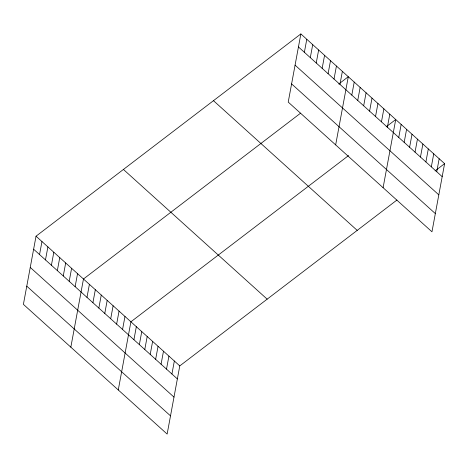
<?xml version="1.0" encoding="UTF-8"?>
<svg xmlns="http://www.w3.org/2000/svg" width="468" height="468" viewBox="0 0 468 468"><rect width="100%" height="100%" fill="white"/><g stroke="black" fill="none" stroke-linecap="round" stroke-linejoin="round"><path stroke-width="0.7" d="M300.86 33.93L288.224 102.094L431.964 231.8L444.6 163.636L300.86 33.93L36.036 236.2L23.4 304.364L167.14 434.07L179.776 365.906L396.934 200.041M39.552 254.563L41.962 241.546M45.478 259.916L47.894 246.899M51.41 265.268L53.82 252.252M57.342 270.615L59.752 257.599M63.268 275.968L65.684 262.952M69.2 281.315L71.61 268.299M75.126 286.668L77.542 273.651M70.838 347.168L83.468 279.004L300.626 113.139M86.984 297.367L89.4 284.351M92.916 302.72L95.326 289.704M98.847 308.067L101.258 295.051M104.773 313.42L107.184 300.403M110.705 318.772L113.116 305.756M116.631 324.119L119.047 311.103M122.563 329.472L124.974 316.456M118.269 389.973L130.905 321.803L348.59 155.54M133.924 339.721L136.334 326.705M139.353 344.623L141.763 331.607M144.782 349.52L147.198 336.504M150.21 354.422L152.626 341.406M155.645 359.319L158.055 346.302M161.074 364.221L163.484 351.205M166.503 369.123L168.919 356.107M171.931 374.02L174.348 361.003M304.375 52.293L306.786 39.277M310.302 57.646L312.718 44.63M316.233 62.993L318.644 49.977M322.165 68.346L324.576 55.329M328.091 73.698L330.507 60.682M334.023 79.045L336.433 66.029M339.949 84.398L342.365 71.382M335.661 144.899L348.291 76.729L338.762 84.012M351.807 95.098L354.223 82.081M357.739 100.45L360.149 87.434M363.671 105.797L366.081 92.781M369.597 111.15L372.007 98.134M375.529 116.497L377.939 103.481M381.455 121.85L383.871 108.833M387.387 127.202L389.797 114.186M383.093 187.703L395.729 119.533L386.194 126.816M398.748 137.452L401.158 124.435M404.176 142.348L406.587 129.332M409.605 147.25L412.021 134.234M415.034 152.153L417.45 139.136M420.469 157.049L422.879 144.033M425.898 161.951L428.308 148.935M431.326 166.848L433.742 153.832M436.755 171.75L439.171 158.734M435.065 170.914L444.6 163.636M298.444 46.946L442.19 176.652M295.074 65.146L438.814 194.852M291.599 83.895L435.339 213.601M213.466 100.678L357.207 230.385M123.423 169.451L267.169 299.157M36.036 236.2L179.776 365.906M33.62 249.216L177.366 378.922M30.25 267.415L173.991 397.121M26.775 286.164L170.516 415.871"/></g></svg>
